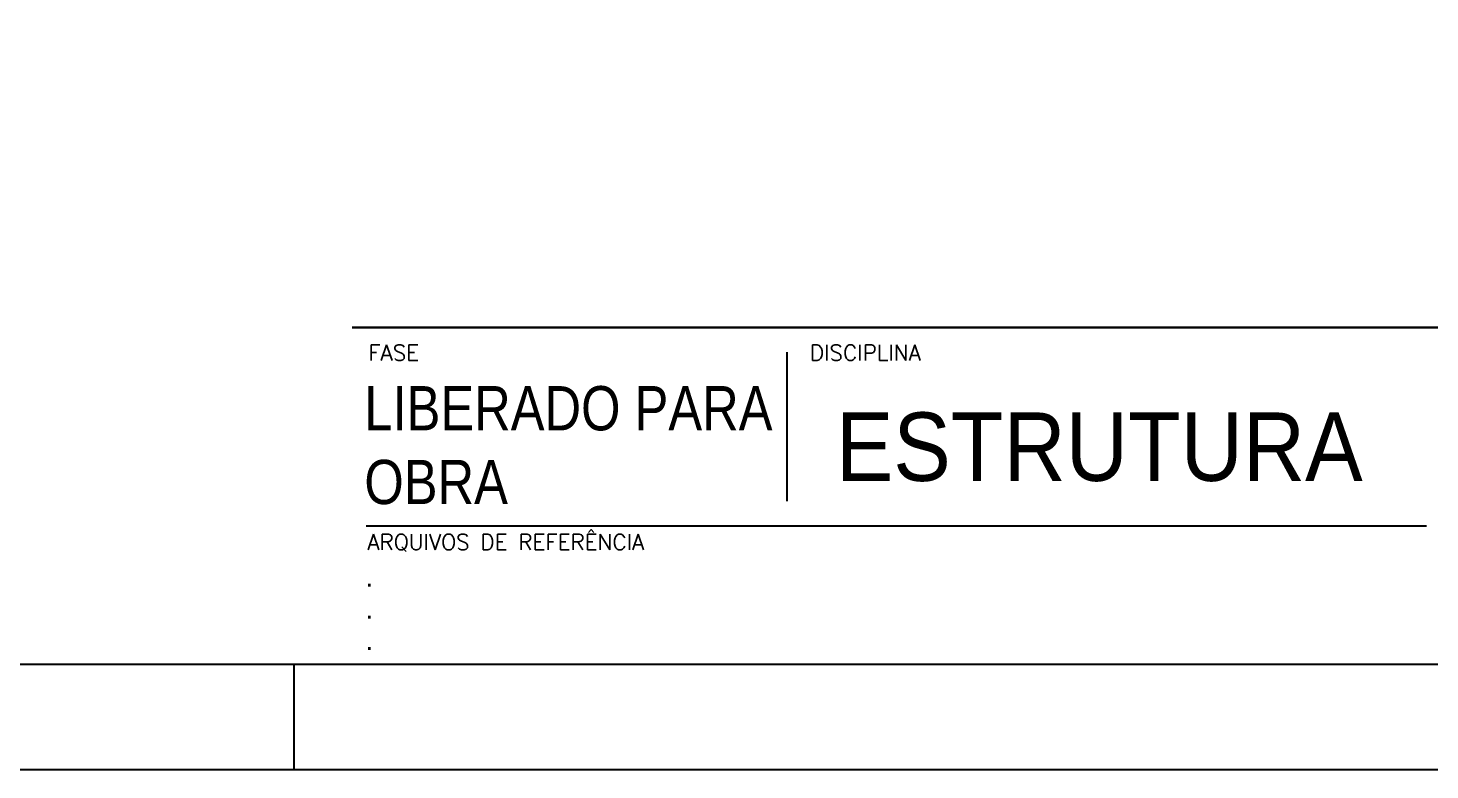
# Model space of a CAD drawing. Header units: millimetres. Extents: x -4205 to 0, y 0 to 2970.
# Drawn here: x -1051 to -386, y 0 to 352 of the extents above; entities that cross this region are included whole.
import ezdxf

# ---------------------------------------------------------------- set-up
doc = ezdxf.new("R2010")
doc.units = ezdxf.units.MM
doc.layers.add('CARIMBO', color=7, linetype='Continuous')
doc.layers.add('F-MARGEM', color=1, linetype='Continuous')
doc.styles.add('AR-REF', font='arial.ttf')
doc.styles.add('NFOLHA', font='ARIALN.TTF')
doc.styles.add('STYLE3', font='romans.shx')

# ---------------------------------------------------------------- blocks, each defined once
blk = doc.blocks.new('A1')
at = {"layer": 'F-MARGEM', "color": 2}
blk.add_line((65.6, 1), (65.6, 0), dxfattribs=at)
blk.add_lwpolyline([(0, 0), (0, 59.4), (84.1, 59.4), (84.1, 0)], close=True, dxfattribs=at)
at = {"layer": 'F-MARGEM', "color": 7}
blk.add_lwpolyline([(83.1, 1), (2.5, 1), (2.5, 58.4), (83.1, 58.4)], close=True, dxfattribs=at)

msp = doc.modelspace()

# ---------------------------------------------------------------- linework, layer by layer
at = {"layer": 'CARIMBO', "color": 94}
msp.add_line((-897.4, 210), (-47.4, 210), dxfattribs=at)
at = {"layer": 'CARIMBO', "color": 6}
msp.add_line((-47.4, 210), (-897.4, 210), dxfattribs=at)
at = {"layer": 'CARIMBO', "color": 1}
for p, q in [((-690.87, 127.56), (-690.87, 198.32)), ((-387.28, 115.68), (-890.76, 115.68))]:
    msp.add_line(p, q, dxfattribs=at)

# ---------------------------------------------------------------- block references
at = {"layer": 'F-MARGEM', "xscale": 50, "yscale": 50, "zscale": 50}
msp.add_blockref('A1', (-4205, 0), dxfattribs=at)

# ---------------------------------------------------------------- texts
at = {"layer": 'CARIMBO', "color": 2, "style": 'STYLE3'}
for s, p in [('FASE', (-889.67, 194.33)), ('DISCIPLINA', (-680.04, 194.33)), ('ARQUIVOS DE REFERÊNCIA', (-890.1, 104.45))]:
    msp.add_text(s, height=7.5, dxfattribs=at).set_placement(p)
at = {"layer": 'CARIMBO', "color": 5, "style": 'NFOLHA', "width": 1.1}
msp.add_text('ESTRUTURA', height=32.5, dxfattribs=at).set_placement((-667.72, 137.22))
at = {"layer": 'CARIMBO', "color": 5, "insert": (-891.57, 182.23), "char_height": 21, "attachment_point": 1, "style": 'NFOLHA'}
msp.add_mtext_dynamic_manual_height_columns('LIBERADO PARA OBRA', width=200.6977, gutter_width=1, heights=[0], dxfattribs=at)
at = {"layer": 'CARIMBO', "color": 3, "char_height": 9, "width": 676.5286, "attachment_point": 1, "style": 'AR-REF'}
for insert in [(-890.93, 96.07), (-890.93, 80.79), (-890.93, 65.96)]:
    msp.add_mtext('.', dxfattribs=dict(at, insert=insert))

doc.saveas('drawing.dxf')
